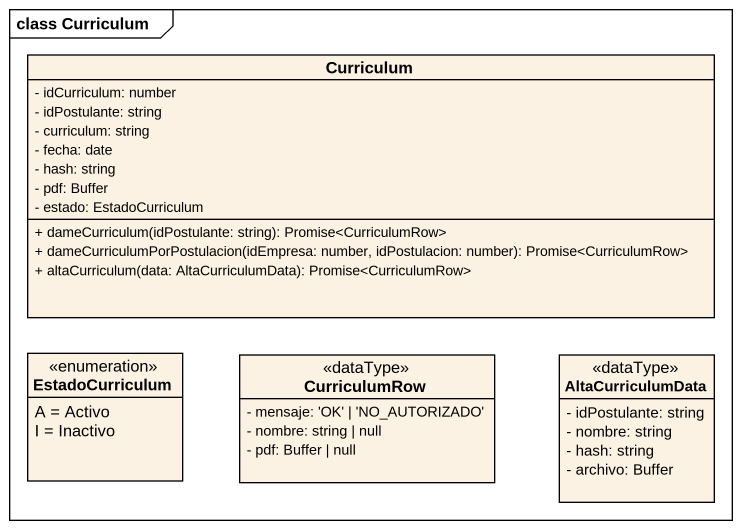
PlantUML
@startuml
mainframe class Curriculum
hide circle
hide empty members
skinparam classAttributeIconSize 0
class Curriculum {
  - idCurriculum: number
  - idPostulante: string
  - curriculum: string
  - fecha: date
  - hash: string
  - pdf: Buffer
  - estado: EstadoCurriculum
  + dameCurriculum(idPostulante: string): Promise<CurriculumRow>
  + dameCurriculumPorPostulacion(idEmpresa: number, idPostulacion: number): Promise<CurriculumRow>
  + altaCurriculum(data: AltaCurriculumData): Promise<CurriculumRow>
}
enum EstadoCurriculum {
  A = Activo
  I = Inactivo
}
class CurriculumRow <<dataType>> {
  - mensaje: 'OK' | 'NO_AUTORIZADO'
  - nombre: string | null
  - pdf: Buffer | null
}
class AltaCurriculumData <<dataType>> {
  - idPostulante: string
  - nombre: string
  - hash: string
  - archivo: Buffer
}
@enduml
